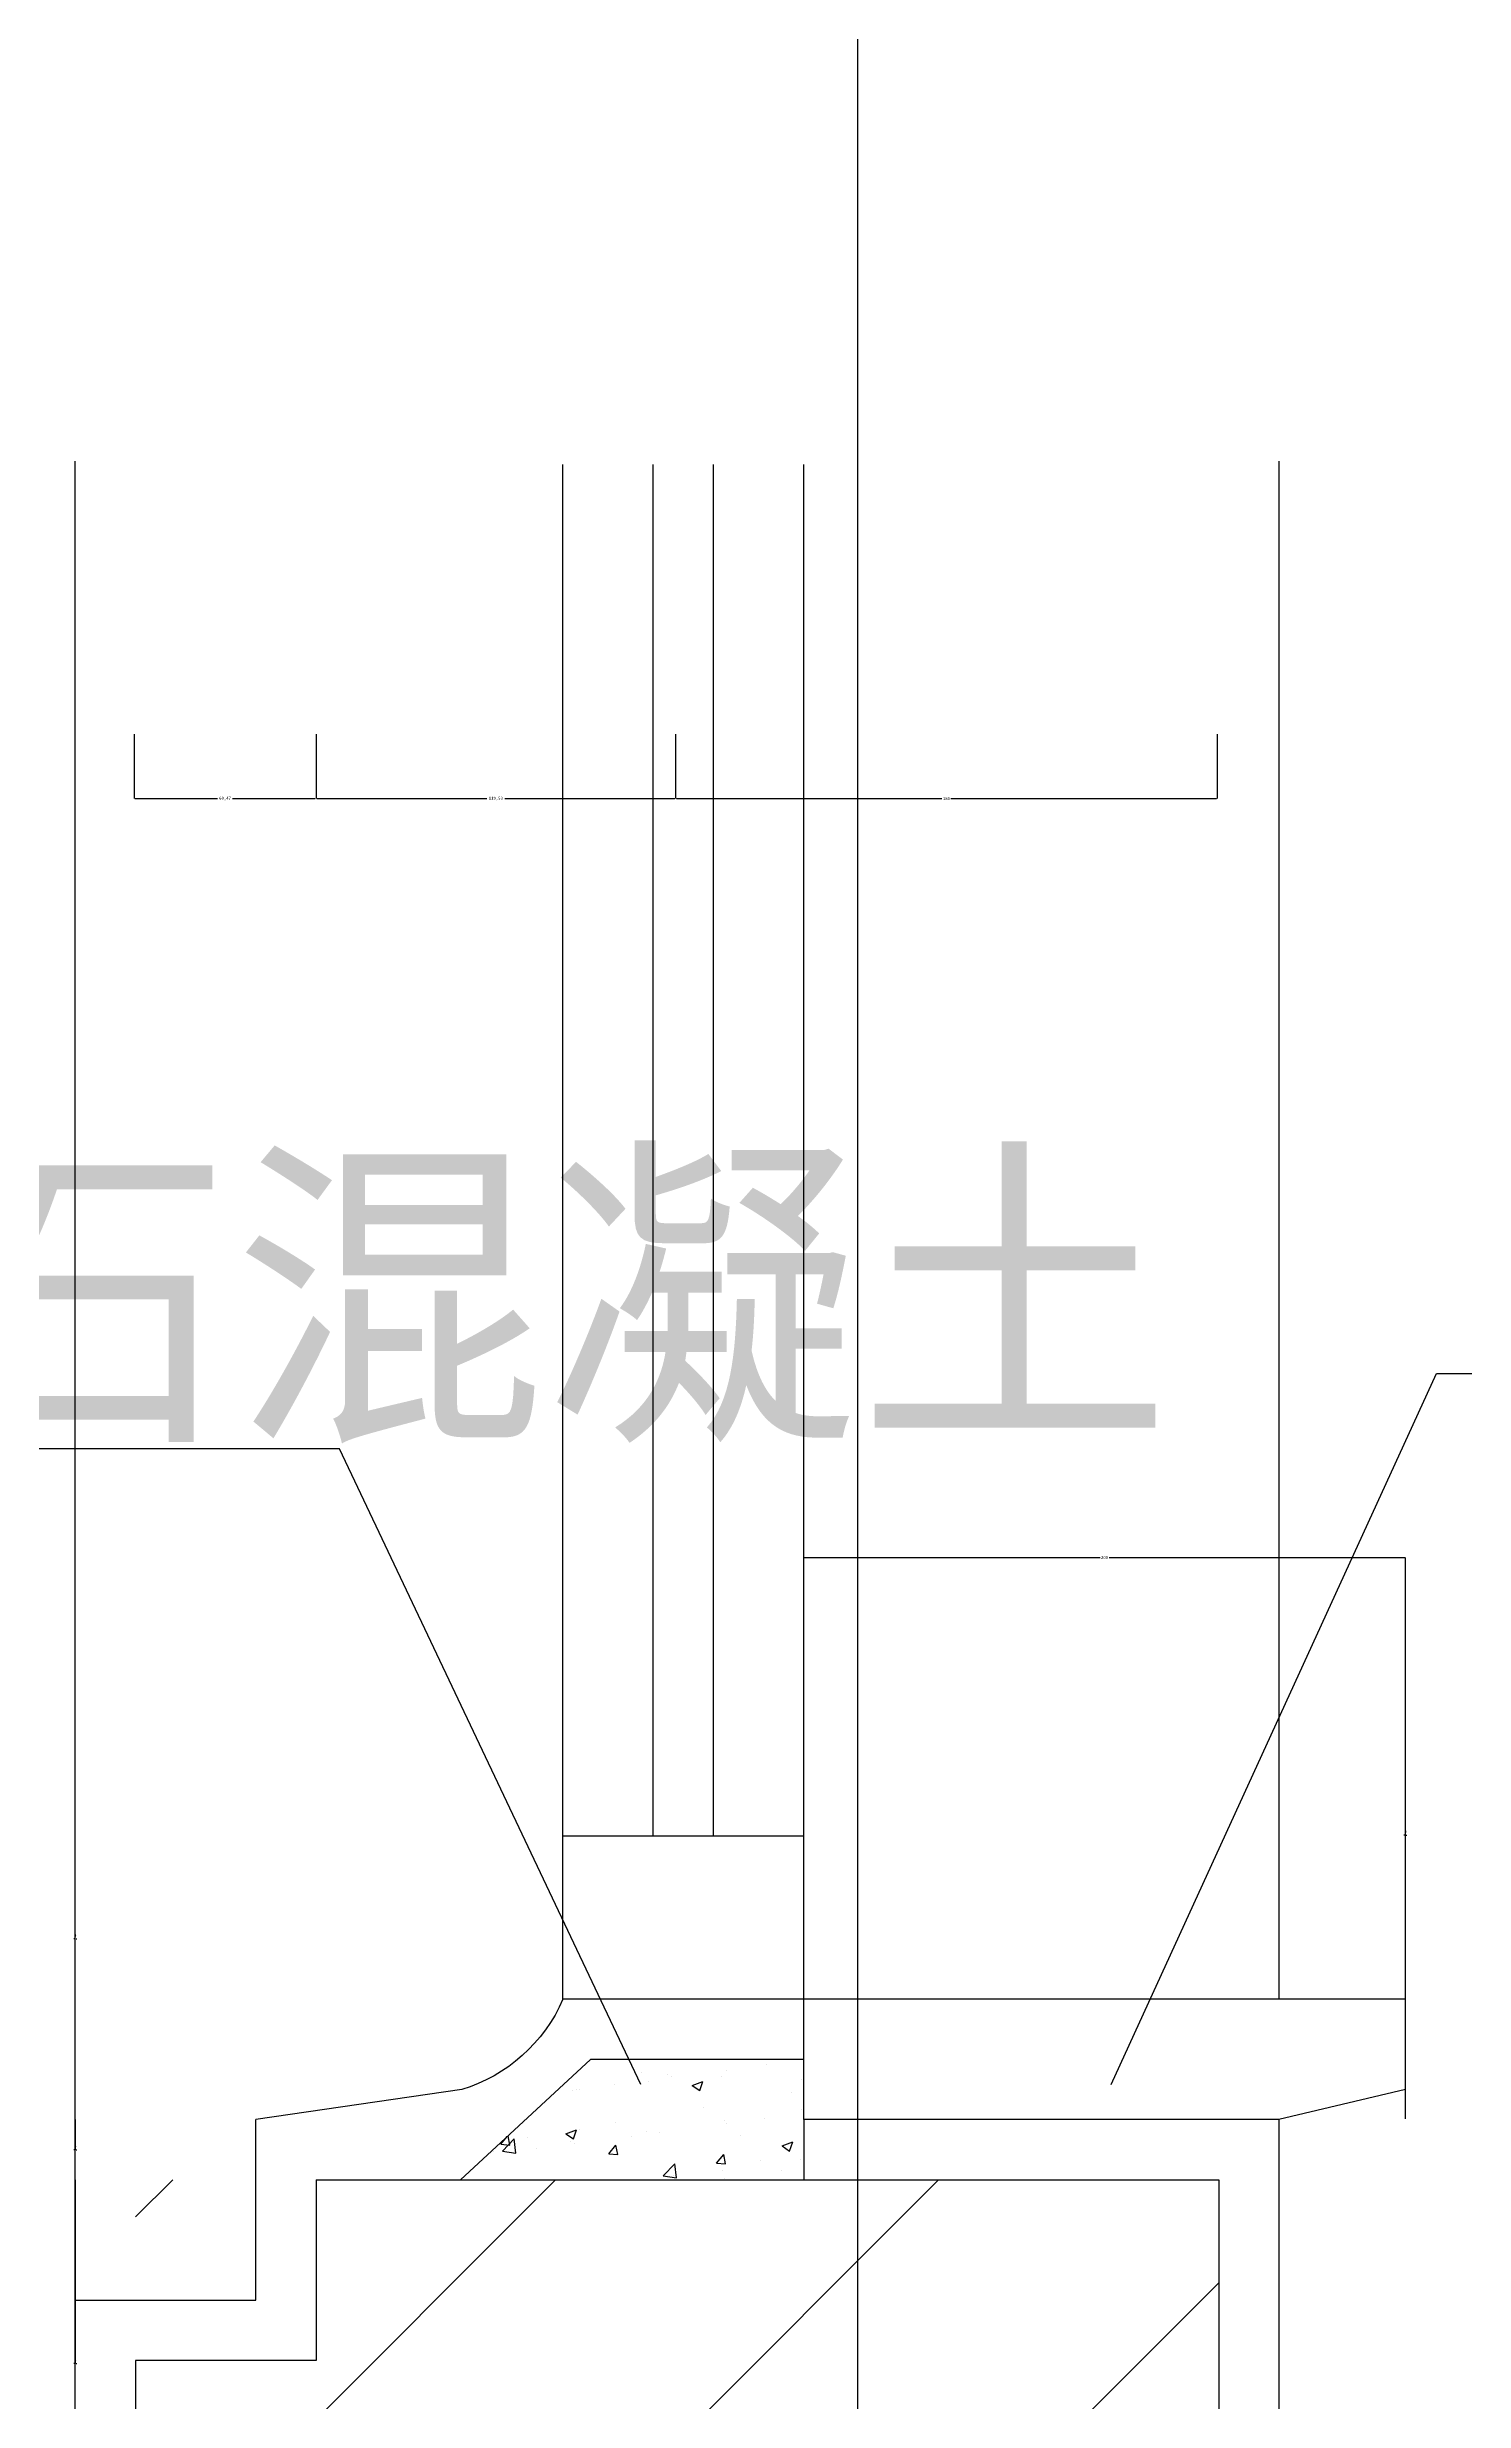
# Model space of a CAD drawing. Header units: metres. Extents: x 9633 to 11738, y -1106 to 2691.
# Drawn here: x 10050 to 10521, y 10 to 792 of the extents above; entities that cross this region are included whole.
import ezdxf

# ---------------------------------------------------------------- set-up
doc = ezdxf.new("R2010")
doc.units = ezdxf.units.M
for name, color, linetype in [('ZZ-1', 255, 'Continuous'), ('ZZ-2', 2, 'Continuous'), ('ZZ-3', 3, 'Continuous'), ('ZZ-5', 6, 'Continuous'), ('ZZ-6', 7, 'Continuous'), ('ZZ-7', 7, 'Continuous'), ('ZZ-8', 1, 'Continuous')]:
    doc.layers.add(name, color=color, linetype=linetype)
doc.dimstyles.get("Standard").update_dxf_attribs({"dimtxt": 2.5, "dimasz": 2.5, "dimexe": 1.25, "dimexo": 0.625, "dimtad": 1, "dimcen": 2.5, "dimazin": 3, "dimtfac": 1, "dimtmove": 0, "dimatfit": 3})

# ---------------------------------------------------------------- blocks, each defined once
blk = doc.blocks.new('X5')
for p, q in [((4739.48, 2321.18), (5006.41, 2588.1)), ((4739.48, 2448.46), (4879.13, 2588.1)), ((4739.48, 2575.74), (4751.85, 2588.1)), ((4739.48, 2193.9), (5099.48, 2553.9))]:
    blk.add_line(p, q)
blk = doc.blocks.new('X2')
for p, q in [((10247.25, 2623.64), (10247.25, 2623.64)), ((10249.6, 2620.83), (10249.6, 2620.83)), ((10255.93, 2623.09), (10255.93, 2623.09)), ((10257.15, 2622.3), (10257.15, 2622.3)), ((10264.23, 2619.47), (10267.73, 2620.82)), ((10266.72, 2617.8), (10267.73, 2620.82)), ((10273.94, 2622.51), (10273.94, 2622.51)), ((10275.57, 2624.58), (10275.57, 2624.58)), ((10288.73, 2626.45), (10288.73, 2626.45)), ((10290.09, 2628.1), (10290.09, 2628.1)), ((10300.63, 2621.38), (10300.63, 2621.38)), ((10224.35, 2617.63), (10224.35, 2617.63)), ((10225.69, 2618.15), (10225.69, 2618.15)), ((10226.77, 2618.09), (10226.77, 2618.09)), ((10238.21, 2619.8), (10238.21, 2619.8)), ((10264.23, 2619.47), (10266.72, 2617.8)), ((10297.07, 2617.12), (10297.07, 2617.12)), ((10238.75, 2607.11), (10238.75, 2607.11)), ((10267.91, 2612.12), (10267.91, 2612.12)), ((10274.96, 2607.93), (10274.96, 2607.93)), ((10275.57, 2606.73), (10275.57, 2606.73)), ((10288.09, 2608.38), (10288.09, 2608.38)), ((10300.63, 2611.46), (10300.63, 2611.46)), ((10198.07, 2597.46), (10198.07, 2597.46)), ((10200.59, 2599.9), (10202.73, 2602.45)), ((10200.59, 2599.9), (10203.58, 2599.64)), ((10201.15, 2597.67), (10205.04, 2601.73)), ((10201.15, 2597.67), (10205.59, 2596.98)), ((10203.58, 2599.64), (10203.01, 2602.71)), ((10205.59, 2596.98), (10205.04, 2601.73)), ((10209.59, 2602.11), (10209.59, 2602.11)), ((10212.54, 2598.43), (10212.54, 2598.43)), ((10222.22, 2603.35), (10225.72, 2604.69)), ((10222.22, 2603.35), (10224.71, 2601.67)), ((10223.74, 2600.99), (10223.74, 2600.99)), ((10224.71, 2601.67), (10225.72, 2604.69)), ((10225.06, 2600.08), (10225.06, 2600.08)), ((10226.76, 2604.94), (10226.76, 2604.94)), ((10236.45, 2596.77), (10238.86, 2599.64)), ((10239.44, 2596.5), (10238.86, 2599.64)), ((10243.99, 2602.57), (10243.99, 2602.57)), ((10248.99, 2604.19), (10248.99, 2604.19)), ((10253.45, 2603.81), (10253.45, 2603.81)), ((10280.14, 2602.68), (10280.14, 2602.68)), ((10294.08, 2599.34), (10297.58, 2600.69)), ((10294.08, 2599.34), (10296.56, 2597.67)), ((10296.56, 2597.67), (10297.58, 2600.69)), ((10236.45, 2596.77), (10239.44, 2596.5)), ((10254.51, 2589.39), (10258.4, 2593.45)), ((10254.51, 2589.39), (10258.96, 2588.7)), ((10257.85, 2589.61), (10257.85, 2589.61)), ((10258.96, 2588.7), (10258.4, 2593.45)), ((10272.32, 2593.63), (10274.73, 2596.5)), ((10272.32, 2593.63), (10275.31, 2593.37)), ((10274.35, 2591.29), (10274.35, 2591.29)), ((10275.31, 2593.37), (10274.73, 2596.5)), ((10287.01, 2594.62), (10287.01, 2594.62)), ((10293.87, 2591.15), (10293.87, 2591.15)), ((10300.03, 2594.81), (10300.03, 2594.81)), ((10274.94, 2588.66), (10274.94, 2588.66))]:
    blk.add_line(p, q)
blk = doc.blocks.new('*D1')
for p, q in [((10059.16, 103.71), (10059.16, 93.71)), ((10058.91, 93.71), (10058.66, 93.71)), ((10059.16, 83.71), (10059.16, 93.71)), ((10059.16, 93.71), (10059.16, 93.71)), ((10059.41, 93.71), (10059.66, 93.71))]:
    blk.add_line(p, q)
at = {"layer": 'Defpoints'}
for p in [(10059.16, 103.71), (10059.16, 93.71), (10059.16, 83.71)]:
    blk.add_point(p, dxfattribs=at)
at = {"layer": 'ZZ-3', "insert": (10059.16, 94.835), "char_height": 1, "attachment_point": 5}
blk.add_mtext('0', dxfattribs=at)
blk = doc.blocks.new('*D4')
for p, q in [((10301.24, 143.71), (10301.24, 290.53)), ((10301.49, 290.53), (10399.74, 290.53)), ((10402.74, 290.53), (10500.99, 290.53)), ((10501.24, 143.71), (10501.24, 290.53))]:
    blk.add_line(p, q)
at = {"layer": 'Defpoints'}
for p in [(10301.24, 290.53), (10301.24, 143.71), (10501.24, 143.71)]:
    blk.add_point(p, dxfattribs=at)
at = {"layer": 'ZZ-3', "insert": (10401.24, 290.53), "char_height": 1, "attachment_point": 5}
blk.add_mtext('200', dxfattribs=at)
blk = doc.blocks.new('*D5')
for p, q in [((10058.91, 163.75), (10058.66, 163.75)), ((10059.16, 143.89), (10059.16, 163.75)), ((10059.16, 103.71), (10059.16, 163.75)), ((10059.16, 163.75), (10059.16, 163.75)), ((10059.41, 163.75), (10059.66, 163.75))]:
    blk.add_line(p, q)
at = {"layer": 'Defpoints'}
for p in [(10059.16, 163.75), (10059.16, 143.89), (10059.16, 103.71)]:
    blk.add_point(p, dxfattribs=at)
at = {"layer": 'ZZ-3', "insert": (10059.16, 164.875), "char_height": 1, "attachment_point": 5}
blk.add_mtext('0', dxfattribs=at)
blk = doc.blocks.new('*D6')
for p, q in [((10059.16, 83.71), (10059.16, 22.63)), ((10059.16, 23.71), (10059.16, 22.63)), ((10058.91, 22.63), (10058.66, 22.63)), ((10059.16, 22.63), (10059.16, 22.63)), ((10059.41, 22.63), (10059.66, 22.63))]:
    blk.add_line(p, q)
at = {"layer": 'Defpoints'}
for p in [(10059.16, 83.71), (10059.16, 23.71), (10059.16, 22.63)]:
    blk.add_point(p, dxfattribs=at)
at = {"layer": 'ZZ-3', "insert": (10059.16, 23.755), "char_height": 1, "attachment_point": 5}
blk.add_mtext('0', dxfattribs=at)
blk = doc.blocks.new('*D7')
for p, q in [((10500.99, 198.28), (10500.74, 198.28)), ((10501.24, 104.01), (10501.24, 198.28)), ((10501.24, 144.01), (10501.24, 198.28)), ((10501.24, 198.28), (10501.24, 198.28)), ((10501.49, 198.28), (10501.74, 198.28))]:
    blk.add_line(p, q)
at = {"layer": 'Defpoints'}
for p in [(10501.24, 198.28), (10501.24, 144.01), (10501.24, 104.01)]:
    blk.add_point(p, dxfattribs=at)
at = {"layer": 'ZZ-3', "insert": (10501.24, 199.405), "char_height": 1, "attachment_point": 5}
blk.add_mtext('0', dxfattribs=at)
blk = doc.blocks.new('*D8')
for p, q in [((10258.69, 564.18), (10258.69, 542.74)), ((10438.69, 564.18), (10438.69, 542.74)), ((10258.94, 542.74), (10347.19, 542.74)), ((10350.19, 542.74), (10438.44, 542.74))]:
    blk.add_line(p, q)
at = {"layer": 'Defpoints'}
for p in [(10258.69, 564.18), (10438.69, 564.18), (10258.69, 542.74)]:
    blk.add_point(p, dxfattribs=at)
at = {"layer": 'ZZ-3', "insert": (10348.69, 542.74), "char_height": 1, "attachment_point": 5}
blk.add_mtext('180', dxfattribs=at)
blk = doc.blocks.new('*D9')
for p, q in [((10078.69, 564.18), (10078.69, 542.74)), ((10139.16, 564.18), (10139.16, 542.74)), ((10078.94, 542.74), (10106.425, 542.74)), ((10111.425, 542.74), (10138.91, 542.74))]:
    blk.add_line(p, q)
at = {"layer": 'Defpoints'}
for p in [(10078.69, 564.18), (10139.16, 564.18), (10078.69, 542.74)]:
    blk.add_point(p, dxfattribs=at)
at = {"layer": 'ZZ-3', "insert": (10108.925, 542.74), "char_height": 1, "attachment_point": 5}
blk.add_mtext('60,47', dxfattribs=at)
blk = doc.blocks.new('*D10')
for p, q in [((10139.16, 564.18), (10139.16, 542.74)), ((10258.69, 564.18), (10258.69, 542.74)), ((10139.41, 542.74), (10195.925, 542.74)), ((10201.925, 542.74), (10258.44, 542.74))]:
    blk.add_line(p, q)
at = {"layer": 'Defpoints'}
for p in [(10139.16, 564.18), (10258.69, 564.18), (10139.16, 542.74)]:
    blk.add_point(p, dxfattribs=at)
at = {"layer": 'ZZ-3', "insert": (10198.925, 542.74), "char_height": 1, "attachment_point": 5}
blk.add_mtext('119,53', dxfattribs=at)

msp = doc.modelspace()

# ---------------------------------------------------------------- linework, layer by layer
at = {"layer": 'ZZ-1'}
for p, q in [((10501.24, 143.71), (10301.24, 143.71)), ((10301.24, 103.71), (10301.24, 143.71)), ((10501.24, 113.71), (10501.24, 143.71)), ((10459.16, 103.71), (10301.24, 103.71)), ((10139.16, 83.71), (10439.16, 83.71)), ((10139.16, 83.71), (10139.16, 23.71)), ((10439.16, 83.71), (10439.16, -756.29)), ((10079.16, 23.71), (10079.16, -1103.32)), ((10139.16, 23.71), (10079.16, 23.71))]:
    msp.add_line(p, q, dxfattribs=at)
at = {"layer": 'ZZ-2'}
for p, q in [((10221.24, 143.71), (10221.24, 653.77)), ((10251.24, 198), (10251.24, 653.77)), ((10271.24, 198), (10271.24, 653.77)), ((10301.24, 143.71), (10301.24, 653.77)), ((10221.24, 198), (10301.24, 198))]:
    msp.add_line(p, q, dxfattribs=at)
at = {"layer": 'ZZ-3'}
for points in [[(10403.41, 115.35), (10511.6, 351.62), (11020.52, 351.62)], [(10247.13, 115.35), (10146.95, 326.59), (9671.57, 326.59)]]:
    msp.add_lwpolyline(points, dxfattribs=at)
at = {"layer": 'ZZ-5'}
for p, q in [((10059.16, -1103.32), (10059.16, 654.92)), ((10459.16, 654.92), (10459.16, 143.71)), ((10119.16, 43.71), (10119.16, 103.71)), ((10459.16, 103.71), (10459.16, -736.29)), ((10059.16, 43.71), (10119.16, 43.71))]:
    msp.add_line(p, q, dxfattribs=at)
msp.add_lwpolyline([(10301.24, 143.71), (10221.24, 143.71, -0.22), (10187.59, 113.71), (10119.16, 103.71)], format="xyb", dxfattribs=at)
at = {"layer": 'ZZ-7'}
for p, q in [((10230.43, 123.71), (10187.23, 83.71)), ((10301.24, 123.71), (10230.43, 123.71)), ((10301.24, 103.71), (10301.24, 83.71))]:
    msp.add_line(p, q, dxfattribs=at)
msp.add_lwpolyline([(10501.24, 113.71), (10459.16, 103.71)], dxfattribs=at)
at = {"layer": 'ZZ-8'}
msp.add_line((10319.16, 2508.77), (10319.16, -429.3), dxfattribs=at)

# ---------------------------------------------------------------- block references
at = {"layer": 'ZZ-7'}
for name, p in [('X2', (0, -2504.39)), ('X5', (5339.68, -2504.39))]:
    msp.add_blockref(name, p, dxfattribs=at)

# ---------------------------------------------------------------- texts
at = {"layer": 'ZZ-6'}
msp.add_text('号细石混凝土', height=80, dxfattribs=at).set_placement((9799.39, 337.45))

# ---------------------------------------------------------------- dimensions: what is measured, and where the dimension line sits
at = {"layer": 'ZZ-3'}
for base, p1, p2, picture, middle in [((10078.69, 542.74), (10078.69, 564.18), (10139.16, 564.18), '*D9', (10108.925, 542.74)), ((10139.16, 542.74), (10139.16, 564.18), (10258.69, 564.18), '*D10', (10198.925, 542.74)), ((10258.69, 542.74), (10258.69, 564.18), (10438.69, 564.18), '*D8', (10348.69, 542.74)), ((10301.24, 290.53), (10301.24, 143.71), (10501.24, 143.71), '*D4', (10401.24, 290.53)), ((10501.24, 198.28), (10501.24, 104.01), (10501.24, 144.01), '*D7', (10501.24, 199.405)), ((10059.16, 163.75), (10059.16, 143.89), (10059.16, 103.71), '*D5', (10059.16, 164.875)), ((10059.16, 93.71), (10059.16, 103.71), (10059.16, 83.71), '*D1', (10059.16, 94.835)), ((10059.16, 22.63), (10059.16, 83.71), (10059.16, 23.71), '*D6', (10059.16, 23.755))]:
    dim = msp.add_linear_dim(base=base, p1=p1, p2=p2, dimstyle='Standard', dxfattribs=at)
    dim.commit()
    dim.dimension.update_dxf_attribs({"geometry": picture, "text_midpoint": middle})

doc.saveas('drawing.dxf')
